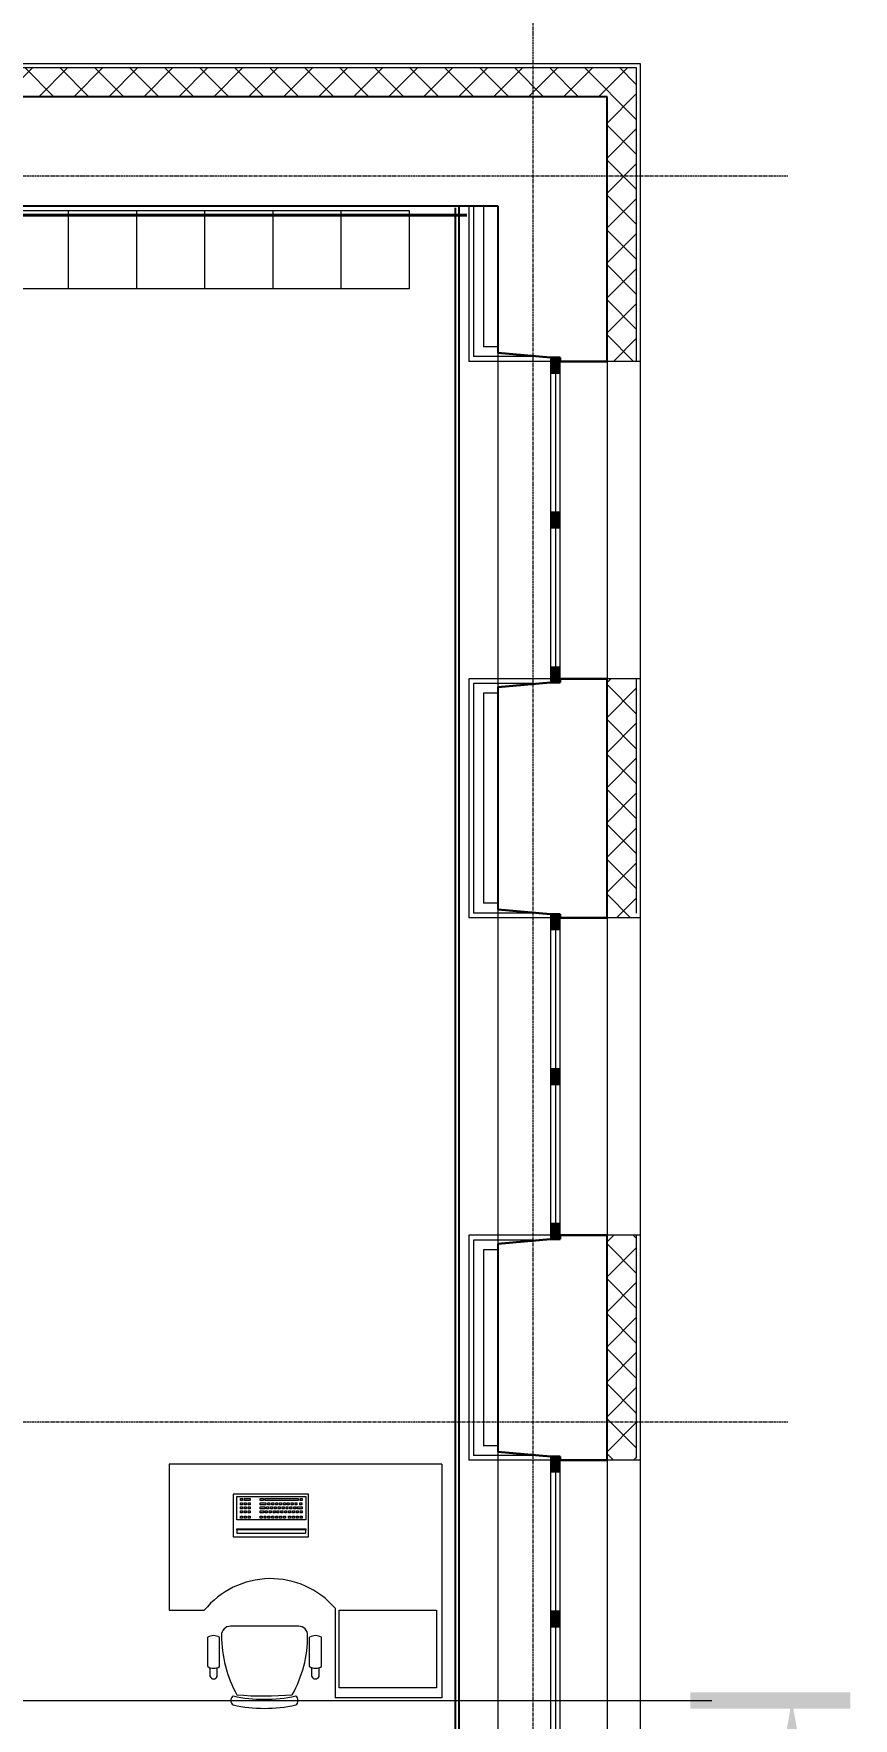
# Model space of a CAD drawing. Header units: millimetres. Extents: x -10178924 to 11692288, y -947381 to 58396.
# Drawn here: x 892217 to 896424, y -914464 to -905810 of the extents above; entities that cross this region are included whole.
import ezdxf
from ezdxf import colors
from ezdxf.entities.mleader import LeaderData, LeaderLine
from ezdxf.math import Vec2, Vec3

# ---------------------------------------------------------------- set-up
doc = ezdxf.new("R2010")
doc.units = ezdxf.units.MM
doc.linetypes.add('осевая', pattern=[50.8, 31.75, -6.35, 6.35, -6.35])
for name, color, linetype in [('_надписи канализация', 7, 'Continuous'), ('PDF _подоконники с зашивкой', 250, 'Continuous'), ('PDF _Стены краска9010', 7, 'Continuous')]:
    doc.layers.add(name, color=color, linetype=linetype)
for name, color, linetype, lineweight in [('PDF _Разрезы', 7, 'Continuous', 9), ('Отделка СТЕН', 6, 'Continuous', 13), ('Перегородки_ГКЛ', 20, 'Continuous', 9), ('Размеры осевые', 153, 'Continuous', 9), ('Стены.1', 7, 'Continuous', 25), ('ТХ оборудование', 7, 'Continuous', 9)]:
    doc.layers.add(name, color=color, linetype=linetype, lineweight=lineweight)
doc.layers.add('PDF _Стены отделка', color=7, linetype='Continuous', true_color=0xb505c2)
doc.styles.add('ISOCPEUR', font='isocpeui.ttf', dxfattribs={"width": 0.9})

# ---------------------------------------------------------------- blocks, each defined once
blk = doc.blocks.new('_None')
blk = doc.blocks.new('кресло специалиста')
at = {"layer": 'ТХ оборудование', "color": 252, "lineweight": 9, "true_color": 0x939598}
for p, q in [((-258.8, 279.6), (-213.2, 279.6)), ((-207.4, 291.6), (-56.3, 291.6)), ((-258.8, 242.8), (-213.1, 242.8)), ((-207.4, 231.4), (-56.3, 231.4)), ((0, -175.1), (0, 175.1)), ((-258.8, -242.8), (-213.1, -242.8)), ((-207.4, -231.4), (-56.3, -231.4)), ((-258.9, -279.6), (-213.2, -279.6)), ((-207.4, -291.6), (-56.3, -291.6))]:
    blk.add_line(p, q, dxfattribs=at)
for centre, radius, start, end in [((-250.3, 261.2), 20.2, 114.89545, 245.33537), ((-157.4, 261.5), 58.4, 148.95101, 211.04877), ((-106.3, 261.5), 58.4, 328.95097, 31.04877), ((-381.1, 145.4), 28.1, 34.29007, 145.70964), ((-48.5, -403.4), 624.5, 89.87797, 119.10589), ((-45.4, 175.7), 45.4, 359.25187, 92.18664), ((325.7, 0.7), 747.5, 167.60199, 192.39777), ((372.2, 0.7), 747.5, 167.60199, 192.39777), ((1404, 0.7), 1761.9, 175.39382, 184.65462), ((-381.1, -143.9), 28.1, 214.29147, 325.70827), ((-48.5, 403.4), 624.5, 240.90677, 270.12147), ((-250.3, -261.2), 20.2, 114.89545, 245.33537), ((-157.4, -261.5), 58.4, 148.95098, 211.04877), ((-106.3, -261.5), 58.4, 328.95097, 31.04877), ((-45.4, -175.7), 45.4, 267.81347, 0.74787)]:
    blk.add_arc(centre, radius, start, end, dxfattribs=at)
blk = doc.blocks.new('A$C01E1659C')
at = {"layer": 'ТХ оборудование', "lineweight": 9, "true_color": 0x939598}
h = blk.add_hatch(color=252, dxfattribs=at)
h.dxf.hatch_style = 1
h.paths.add_polyline_path([(-354.7, -170.2), (0, -170.2), (0, -165.7), (-354.7, -165.7)])
at = {"color": 252, "lineweight": 9, "true_color": 0x939598}
blk.add_lwpolyline([(-368.2, 12.9), (18.8, 12.9), (18.8, -206), (-368.2, -206)], close=True, dxfattribs=at)
at = {"layer": 'ТХ оборудование', "color": 252, "lineweight": 9, "true_color": 0x939598}
for p, q in [((-354.7, 0), (-354.7, -120)), ((0, 0), (-354.7, 0)), ((0, -120), (0, 0)), ((-335.3, -9.8), (-335.3, -20)), ((-325.3, -9.8), (-335.3, -9.8)), ((-335.3, -20), (-325.3, -20)), ((-335.3, -52), (-335.3, -62.2)), ((-312.1, -52), (-335.3, -52)), ((-335.3, -62.2), (-312.1, -62.2)), ((-335.3, -72.5), (-335.3, -82.7)), ((-325.3, -72.5), (-335.3, -72.5)), ((-335.3, -82.7), (-325.3, -82.7)), ((-333.6, -31.4), (-333.6, -41.7)), ((-323.7, -31.4), (-333.6, -31.4)), ((-333.6, -41.7), (-323.7, -41.7)), ((-325.3, -20), (-325.3, -9.8)), ((-325.3, -82.7), (-325.3, -72.5)), ((-323.7, -41.7), (-323.7, -31.4)), ((-315.4, -9.8), (-315.4, -20)), ((-146.2, -9.8), (-315.4, -9.8)), ((-315.4, -20), (-146.2, -20)), ((-315.4, -72.5), (-315.4, -82.7)), ((-305.4, -72.5), (-315.4, -72.5)), ((-315.4, -82.7), (-305.4, -82.7)), ((-312.1, -62.2), (-312.1, -52)), ((-308.7, -31.4), (-308.7, -41.7)), ((-298.8, -31.4), (-308.7, -31.4)), ((-308.7, -41.7), (-298.8, -41.7)), ((-305.4, -82.7), (-305.4, -72.5)), ((-302.1, -52), (-302.1, -62.2)), ((-292.2, -52), (-302.1, -52)), ((-302.1, -62.2), (-292.2, -62.2)), ((-298.8, -41.7), (-298.8, -31.4)), ((-295.5, -72.5), (-295.5, -82.7)), ((-285.5, -72.5), (-295.5, -72.5)), ((-295.5, -82.7), (-285.5, -82.7)), ((-292.2, -62.2), (-292.2, -52)), ((-288.8, -31.4), (-288.8, -41.7)), ((-278.9, -31.4), (-288.8, -31.4)), ((-288.8, -41.7), (-278.9, -41.7)), ((-285.5, -82.7), (-285.5, -72.5)), ((-282.2, -52), (-282.2, -62.2)), ((-272.3, -52), (-282.2, -52)), ((-282.2, -62.2), (-272.3, -62.2)), ((-278.9, -41.7), (-278.9, -31.4)), ((-275.6, -72.5), (-275.6, -82.7)), ((-265.6, -72.5), (-275.6, -72.5)), ((-275.6, -82.7), (-265.6, -82.7)), ((-272.3, -62.2), (-272.3, -52)), ((-268.9, -31.4), (-268.9, -41.7)), ((-259, -31.4), (-268.9, -31.4)), ((-268.9, -41.7), (-259, -41.7)), ((-265.6, -82.7), (-265.6, -72.5)), ((-262.3, -52), (-262.3, -62.2)), ((-252.4, -52), (-262.3, -52)), ((-262.3, -62.2), (-252.4, -62.2)), ((-259, -41.7), (-259, -31.4)), ((-255.7, -72.5), (-255.7, -82.7)), ((-245.7, -72.5), (-255.7, -72.5)), ((-255.7, -82.7), (-245.7, -82.7)), ((-252.4, -62.2), (-252.4, -52)), ((-249, -31.4), (-249, -41.7)), ((-239.1, -31.4), (-249, -31.4)), ((-249, -41.7), (-239.1, -41.7)), ((-245.7, -82.7), (-245.7, -72.5)), ((-242.4, -52), (-242.4, -62.2)), ((-232.5, -52), (-242.4, -52)), ((-242.4, -62.2), (-232.5, -62.2)), ((-239.1, -41.7), (-239.1, -31.4)), ((-235.8, -72.5), (-235.8, -82.7)), ((-225.8, -72.5), (-235.8, -72.5)), ((-235.8, -82.7), (-225.8, -82.7)), ((-232.5, -62.2), (-232.5, -52)), ((-229.2, -31.4), (-229.2, -41.7)), ((-219.2, -31.4), (-229.2, -31.4)), ((-229.2, -41.7), (-219.2, -41.7)), ((-225.8, -82.7), (-225.8, -72.5)), ((-222.5, -52), (-222.5, -62.2)), ((-212.6, -52), (-222.5, -52)), ((-222.5, -62.2), (-212.6, -62.2)), ((-219.2, -41.7), (-219.2, -31.4)), ((-215.9, -72.5), (-215.9, -82.7)), ((-205.9, -72.5), (-215.9, -72.5)), ((-215.9, -82.7), (-205.9, -82.7)), ((-212.6, -62.2), (-212.6, -52)), ((-209.3, -31.4), (-209.3, -41.7)), ((-199.3, -31.4), (-209.3, -31.4)), ((-209.3, -41.7), (-199.3, -41.7)), ((-205.9, -82.7), (-205.9, -72.5)), ((-202.6, -52), (-202.6, -62.2)), ((-192.7, -52), (-202.6, -52)), ((-202.6, -62.2), (-192.7, -62.2)), ((-199.3, -41.7), (-199.3, -31.4)), ((-196, -72.5), (-196, -82.7)), ((-186, -72.5), (-196, -72.5)), ((-196, -82.7), (-186, -82.7)), ((-192.7, -62.2), (-192.7, -52)), ((-189.4, -31.4), (-189.4, -41.7)), ((-179.4, -31.4), (-189.4, -31.4)), ((-189.4, -41.7), (-179.4, -41.7)), ((-186, -82.7), (-186, -72.5)), ((-182.7, -52), (-182.7, -62.2)), ((-172.8, -52), (-182.7, -52)), ((-182.7, -62.2), (-172.8, -62.2)), ((-179.4, -41.7), (-179.4, -31.4)), ((-176.1, -72.5), (-176.1, -82.7)), ((-166.1, -72.5), (-176.1, -72.5)), ((-176.1, -82.7), (-166.1, -82.7)), ((-172.8, -62.2), (-172.8, -52)), ((-169.5, -31.4), (-169.5, -41.7)), ((-159.5, -31.4), (-169.5, -31.4)), ((-169.5, -41.7), (-159.5, -41.7)), ((-166.1, -82.7), (-166.1, -72.5)), ((-162.8, -52), (-162.8, -62.2)), ((-152.9, -52), (-162.8, -52)), ((-162.8, -62.2), (-152.9, -62.2)), ((-159.5, -41.7), (-159.5, -31.4)), ((-156.2, -72.5), (-156.2, -82.7)), ((-146.2, -72.5), (-156.2, -72.5)), ((-156.2, -82.7), (-146.2, -82.7)), ((-152.9, -62.2), (-152.9, -52)), ((-149.6, -31.4), (-149.6, -41.7)), ((-119.7, -31.4), (-149.6, -31.4)), ((-149.6, -41.7), (-119.7, -41.7)), ((-146.2, -20), (-146.2, -9.8)), ((-146.2, -82.7), (-146.2, -72.5)), ((-142.9, -52), (-142.9, -62.2)), ((-119.7, -52), (-142.9, -52)), ((-142.9, -62.2), (-119.7, -62.2)), ((-136.3, -9.8), (-136.3, -20)), ((-119.7, -9.8), (-136.3, -9.8)), ((-136.3, -20), (-119.7, -20)), ((-136.3, -72.5), (-136.3, -82.7)), ((-119.7, -72.5), (-136.3, -72.5)), ((-136.3, -82.7), (-119.7, -82.7)), ((-119.7, -20), (-119.7, -9.8)), ((-119.7, -41.7), (-119.7, -31.4)), ((-119.7, -62.2), (-119.7, -52)), ((-119.7, -82.7), (-119.7, -72.5)), ((-68.4, -9.8), (-68.4, -20)), ((-38.6, -9.8), (-68.4, -9.8)), ((-68.4, -20), (-38.6, -20)), ((-68.4, -31.4), (-68.4, -41.7)), ((-58.5, -31.4), (-68.4, -31.4)), ((-68.4, -41.7), (-58.5, -41.7)), ((-68.4, -52), (-68.4, -62.2)), ((-58.5, -52), (-68.4, -52)), ((-68.4, -62.2), (-58.5, -62.2)), ((-68.4, -72.5), (-68.4, -82.7)), ((-58.5, -72.5), (-68.4, -72.5)), ((-68.4, -82.7), (-58.5, -82.7)), ((-58.5, -41.7), (-58.5, -31.4)), ((-58.5, -62.2), (-58.5, -52)), ((-58.5, -82.7), (-58.5, -72.5)), ((-48.5, -31.4), (-48.5, -41.7)), ((-38.6, -31.4), (-48.5, -31.4)), ((-48.5, -41.7), (-38.6, -41.7)), ((-48.5, -52), (-48.5, -62.2)), ((-38.6, -52), (-48.5, -52)), ((-48.5, -62.2), (-38.6, -62.2)), ((-48.5, -72.5), (-48.5, -82.7)), ((-38.6, -72.5), (-48.5, -72.5)), ((-48.5, -82.7), (-38.6, -82.7)), ((-38.6, -20), (-38.6, -9.8)), ((-38.6, -41.7), (-38.6, -31.4)), ((-38.6, -62.2), (-38.6, -52)), ((-38.6, -82.7), (-38.6, -72.5)), ((-28.6, -9.8), (-28.6, -20)), ((-18.7, -9.8), (-28.6, -9.8)), ((-28.6, -20), (-18.7, -20)), ((-28.6, -31.4), (-28.6, -41.7)), ((-18.7, -31.4), (-28.6, -31.4)), ((-28.6, -41.7), (-18.7, -41.7)), ((-28.6, -52), (-28.6, -62.2)), ((-18.7, -52), (-28.6, -52)), ((-28.6, -62.2), (-18.7, -62.2)), ((-28.6, -72.5), (-28.6, -82.7)), ((-18.7, -72.5), (-28.6, -72.5)), ((-28.6, -82.7), (-18.7, -82.7)), ((-18.7, -20), (-18.7, -9.8)), ((-18.7, -41.7), (-18.7, -31.4)), ((-18.7, -62.2), (-18.7, -52)), ((-18.7, -82.7), (-18.7, -72.5)), ((-354.7, -120), (0, -120)), ((-335.3, -101), (-335.3, -111.3)), ((-325.3, -101), (-335.3, -101)), ((-335.3, -111.3), (-325.3, -111.3)), ((-325.3, -111.3), (-325.3, -101)), ((-315.4, -101), (-315.4, -111.3)), ((-305.4, -101), (-315.4, -101)), ((-315.4, -111.3), (-305.4, -111.3)), ((-305.4, -111.3), (-305.4, -101)), ((-295.5, -101), (-295.5, -111.3)), ((-285.5, -101), (-295.5, -101)), ((-295.5, -111.3), (-285.5, -111.3)), ((-285.5, -111.3), (-285.5, -101)), ((-275.6, -101), (-275.6, -111.3)), ((-265.6, -101), (-275.6, -101)), ((-275.6, -111.3), (-265.6, -111.3)), ((-265.6, -111.3), (-265.6, -101)), ((-249, -101), (-249, -111.3)), ((-239.1, -101), (-249, -101)), ((-249, -111.3), (-239.1, -111.3)), ((-239.1, -111.3), (-239.1, -101)), ((-229.2, -101), (-229.2, -111.3)), ((-219.2, -101), (-229.2, -101)), ((-229.2, -111.3), (-219.2, -111.3)), ((-219.2, -111.3), (-219.2, -101)), ((-209.3, -101), (-209.3, -111.3)), ((-199.3, -101), (-209.3, -101)), ((-209.3, -111.3), (-199.3, -111.3)), ((-199.3, -111.3), (-199.3, -101)), ((-189.4, -101), (-189.4, -111.3)), ((-179.4, -101), (-189.4, -101)), ((-189.4, -111.3), (-179.4, -111.3)), ((-179.4, -111.3), (-179.4, -101)), ((-169.5, -101), (-169.5, -111.3)), ((-159.5, -101), (-169.5, -101)), ((-169.5, -111.3), (-159.5, -111.3)), ((-159.5, -111.3), (-159.5, -101)), ((-149.6, -101), (-149.6, -111.3)), ((-139.6, -101), (-149.6, -101)), ((-149.6, -111.3), (-139.6, -111.3)), ((-139.6, -111.3), (-139.6, -101)), ((-129.7, -101), (-129.7, -111.3)), ((-119.7, -101), (-129.7, -101)), ((-129.7, -111.3), (-119.7, -111.3)), ((-119.7, -111.3), (-119.7, -101)), ((-68.4, -101), (-68.4, -111.3)), ((-58.5, -101), (-68.4, -101)), ((-68.4, -111.3), (-58.5, -111.3)), ((-58.5, -111.3), (-58.5, -101)), ((-48.5, -101), (-48.5, -111.3)), ((-38.6, -101), (-48.5, -101)), ((-48.5, -111.3), (-38.6, -111.3)), ((-38.6, -111.3), (-38.6, -101)), ((-28.6, -101), (-28.6, -111.3)), ((-18.7, -101), (-28.6, -101)), ((-28.6, -111.3), (-18.7, -111.3)), ((-18.7, -111.3), (-18.7, -101))]:
    blk.add_line(p, q, dxfattribs=at)
for points in [[(-354.7, -170.2), (0, -170.2), (0, -165.7), (-354.7, -165.7)], [(-354.7, -170.2), (0, -170.2), (0, -187.3), (-354.7, -187.3)]]:
    blk.add_lwpolyline(points, close=True, dxfattribs=at)
blk = doc.blocks.new('A$C00f06a42')
at = {"layer": 'ТХ оборудование', "color": 252, "lineweight": 9, "true_color": 0x939598}
for p, q in [((0, 0), (-1400, 0)), ((-1400, 0), (-1400, -750)), ((0, 0), (0, -1200)), ((-1400, -750), (-1219.1, -750)), ((-547.9, -739), (-547.9, -1200)), ((0, -1200), (-547.9, -1200))]:
    blk.add_line(p, q, dxfattribs=at)
blk.add_lwpolyline([(-26.4, -1148.7), (-526.4, -1148.7), (-526.4, -748.7), (-26.4, -748.7)], close=True, dxfattribs=at)
at = {"layer": 'ТХ оборудование', "color": 252, "lineweight": 9, "ltscale": 50, "true_color": 0x939598}
blk.add_arc((-878.9, -1024.4), 437, 40.76329, 141.11011, dxfattribs=at)
blk = doc.blocks.new('A$C03A06CEC')
at = {"layer": 'ТХ оборудование', "color": 252, "lineweight": 9, "true_color": 0x939598}
for p, q in [((350, 400), (350, 0)), ((700, 400), (700, 0)), ((1050, 400), (1050, 0)), ((1400, 400), (1400, 0)), ((1750, 400), (1750, 0)), ((2100, 400), (2100, 0)), ((2450, 400), (2450, 0)), ((2800, 400), (2800, 0)), ((3150, 400), (3150, 0))]:
    blk.add_line(p, q, dxfattribs=at)
blk.add_lwpolyline([(3500, 0), (3500, 400), (0, 400), (0, 0)], close=True, dxfattribs=at)
blk = doc.blocks.new('Двустворчатое Окно 22')
at = {"layer": 'Стены.1', "linetype": 'Continuous', "lineweight": 0}
for points in [[(-835, 0), (-835, -50), (-755, -50), (-755, 0)], [(0, -50), (0, 0), (-40, 0), (-40, -50)], [(0, 0), (0, -50), (40, -50), (40, 0)], [(835, -50), (835, 0), (755, 0), (755, -50)]]:
    blk.add_hatch(color=256, dxfattribs=at).paths.add_polyline_path(points)
at = {"layer": 'Стены.1', "linetype": 'Continuous', "lineweight": 5}
for p, q in [((-858.6, 270), (858.6, 270)), ((-755, 0), (-40, 0)), ((40, 0), (755, 0)), ((-755, -25), (-40, -25)), ((-40, -50), (-755, -50)), ((40, -25), (755, -25)), ((755, -50), (40, -50)), ((-815, -290), (815, -290))]:
    blk.add_line(p, q, dxfattribs=at)
at = {"layer": 'Стены.1', "linetype": 'Continuous', "lineweight": 30}
for p, q in [((-835, 0), (-858.6, 270)), ((835, 0), (858.6, 270)), ((-835, -50), (-835, 0)), ((-835, -50), (-835, 0)), ((835, -50), (835, 0)), ((835, -50), (835, 0)), ((-815, -50), (-835, -50)), ((-815, -50), (-835, -50)), ((-815, -290), (-815, -50)), ((815, -50), (835, -50)), ((815, -50), (835, -50)), ((815, -290), (815, -50))]:
    blk.add_line(p, q, dxfattribs=at)
at = {"layer": 'Стены.1', "linetype": 'Continuous', "lineweight": 20}
for p, q in [((-835, 0), (-755, 0)), ((-755, 0), (-755, -50)), ((-40, -50), (-40, 0)), ((-40, 0), (0, 0)), ((0, 0), (40, 0)), ((40, 0), (40, -50)), ((755, -50), (755, 0)), ((755, 0), (835, 0)), ((-755, -50), (-835, -50)), ((0, -50), (-40, -50)), ((40, -50), (0, -50)), ((835, -50), (755, -50))]:
    blk.add_line(p, q, dxfattribs=at)
blk = doc.blocks.new('A$Cad086cf1')
at = {"layer": 'Отделка СТЕН', "true_color": 0x636466, "transparency": 33554687}
h = blk.add_hatch(dxfattribs=at)
h.set_pattern_fill('ANSI37', color=251, scale=40)
h.set_pattern_definition([(45, (142968.72, -47941.48), (-89.80256, 89.80256), []), (135, (142968.72, -47941.48), (-89.80256, -89.80256), [])])
h.paths.add_polyline_path([(28913.62, -31245.628), (28763.62, -31245.628), (28768.135, -31868.119), (29047.748, -31868.119), (29047.748, -31718.119), (28917.053, -31718.119)])
h.paths.add_polyline_path([(31814.602, -31718.119), (30632.748, -31718.119), (30632.748, -31868.119), (31814.602, -31868.119)])
h.paths.add_polyline_path([(34633.971, -31718.119), (33473.725, -31718.119), (33473.725, -31868.119), (34633.971, -31868.119)])
h.paths.add_polyline_path([(36472.722, -30026.036), (36768.725, -30026.036), (36768.725, -29876.036), (36322.722, -29876.036), (36322.722, -31718.119), (36063.971, -31718.119), (36063.971, -31868.119), (36263.725, -31868.119), (36472.722, -31868.119)])
h.paths.add_polyline_path([(37824.962, -29876.036), (36768.725, -29876.036), (36768.725, -30026.036), (37824.962, -30026.036)])
h.paths.add_polyline_path([(39839.962, -29856.036), (39839.962, -29941.036)])
h.paths.add_polyline_path([(40768.725, -29876.036), (39839.962, -29876.036), (39839.962, -30026.036), (40768.725, -30026.036)])
h.paths.add_polyline_path([(41339.962, -29876.036), (40768.725, -29876.036), (40768.725, -30026.036), (41189.962, -30026.036), (41189.962, -31842.839), (41533.462, -31842.839), (41533.462, -31692.839), (41339.962, -31692.839)])
h.paths.add_polyline_path([(44111.441, -31692.839), (42963.462, -31692.839), (42963.462, -31842.839), (44111.441, -31842.839)])
h.paths.add_polyline_path([(46923.75, -31692.839), (45741.441, -31692.839), (45741.441, -31842.839), (46923.75, -31842.839)])
h.paths.add_polyline_path([(49713.011, -31692.839), (48553.75, -31692.839), (48553.75, -31842.839), (49713.011, -31842.839)])
h.paths.add_polyline_path([(52505.423, -31692.839), (51343.011, -31692.839), (51343.011, -31842.839), (52505.423, -31842.839)])
h.paths.add_polyline_path([(61528.75, -31692.839), (54135.423, -31692.839), (54135.423, -31842.839), (61378.75, -31842.839), (61378.75, -33202.411), (61528.75, -33202.411)])
h.paths.add_polyline_path([(61528.75, -34832.411), (61378.75, -34832.411), (61378.75, -36061.222), (61528.75, -36061.222)])
h.paths.add_polyline_path([(61528.75, -37691.222), (61378.75, -37691.222), (61378.75, -38847.364), (61528.75, -38847.364)])
h.paths.add_polyline_path([(61528.75, -40477.364), (61378.75, -40477.364), (61378.75, -48296.478), (60014.672, -48296.478), (60014.672, -48446.478), (61528.75, -48446.478)])
h.paths.add_polyline_path([(58384.672, -48296.478), (57203.37, -48296.478), (57203.37, -48446.478), (58384.672, -48446.478)])
h.paths.add_polyline_path([(55573.37, -48296.478), (54410.646, -48296.478), (54410.646, -48446.478), (55573.37, -48446.478)])
h.paths.add_polyline_path([(52780.646, -48296.478), (51591.18, -48296.478), (51591.18, -48446.478), (52780.646, -48446.478)])
h.paths.add_polyline_path([(49961.18, -48296.478), (48802.194, -48296.478), (48802.194, -48446.478), (49961.18, -48446.478)])
h.paths.add_polyline_path([(47172.194, -48296.478), (45996.225, -48296.478), (45996.225, -48446.478), (47172.194, -48446.478)])
h.paths.add_polyline_path([(44366.225, -48296.478), (43186.891, -48296.478), (43186.891, -48446.478), (44366.225, -48446.478)])
h.paths.add_polyline_path([(41563.725, -48296.478), (40380.082, -48296.478), (40380.082, -48446.478), (41563.725, -48446.478)])
h.paths.add_polyline_path([(38750.082, -48296.478), (37571.3, -48296.478), (37571.3, -48446.478), (38750.082, -48446.478)])
h.paths.add_polyline_path([(35941.3, -48296.478), (34777.772, -48296.478), (34777.772, -48446.478), (35941.3, -48446.478)])
h.paths.add_polyline_path([(33147.772, -48296.478), (31992.902, -48296.478), (31992.902, -48446.478), (33147.772, -48446.478)])
h.paths.add_polyline_path([(30363.725, -48296.478), (30080.699, -48296.478), (30080.699, -48446.478), (30363.725, -48446.478)])
at = {"layer": 'PDF _подоконники с зашивкой', "color": 251, "lineweight": 25, "true_color": 0x636466, "transparency": 33554687}
blk.add_lwpolyline([(60818.75, -40808.134), (60619.41, -40808.134), (60619.41, -32402.839), (60808.75, -32402.839)], dxfattribs=at)
at = {"layer": 'PDF _Разрезы', "color": 251, "lineweight": 9, "true_color": 0x636466, "transparency": 33554687}
blk.add_lwpolyline([(-9446.402, -40081.399), (61916.652, -40081.399)], dxfattribs=at)
at = {"layer": 'PDF _Разрезы', "color": 251, "true_color": 0x636466, "transparency": 33554687}
for points in [[(61806.98, -40039.066), (62628.252, -40039.066), (61806.98, -40123.733)], [(62628.252, -40039.066), (61806.98, -40123.733), (62628.252, -40123.733)], [(62327.683, -40081.399), (62238.783, -40580.936), (62416.584, -40580.936)]]:
    blk.add_solid(points, dxfattribs=at)
at = {"layer": 'PDF _Стены краска9010', "color": 251, "true_color": 0x636466, "transparency": 33554585}
blk.add_line((60598.613, -32413.907), (60598.614, -40689.656), dxfattribs=at)
at = {"layer": 'PDF _Стены отделка', "color": 251, "lineweight": 40, "true_color": 0x636466, "transparency": 33554610}
for p in [(54813.399, -32451.92), (60658.737, -32451.919)]:
    blk.add_line(p, (60658.737, -32451.919), dxfattribs=at)
at = {"layer": 'Отделка СТЕН', "color": 251, "true_color": 0x636466, "transparency": 33554687}
for p, q in [((61548.75, -33202.411), (61378.75, -33202.411)), ((61548.75, -34832.411), (61378.75, -34832.411)), ((61548.75, -36061.222), (61378.75, -36061.222)), ((61548.75, -37691.222), (61378.75, -37691.222)), ((61548.75, -38847.364), (61378.75, -38847.364))]:
    blk.add_line(p, q, dxfattribs=at)
for points in [[(39839.962, -29856.036), (41359.962, -29856.036), (41359.962, -31672.839), (61548.75, -31672.839), (61548.75, -48466.478), (29253.725, -48466.478)], [(54135.423, -31692.839), (61528.75, -31692.839), (61528.75, -33202.411)], [(61528.75, -34832.411), (61528.75, -36036.478)], [(61528.75, -37691.222), (61528.75, -38836.478)]]:
    blk.add_lwpolyline(points, dxfattribs=at)
at = {"layer": 'Перегородки_ГКЛ', "color": 251, "ltscale": 0.1, "true_color": 0x636466, "transparency": 33554687}
for p, q in [((60668.75, -32402.839), (60668.75, -33202.411)), ((60693.75, -32402.839), (60693.75, -33177.411)), ((60743.75, -32402.839), (60743.75, -33127.411)), ((60818.75, -33127.411), (60743.75, -33127.411)), ((61108.75, -33202.411), (60668.75, -33202.411)), ((61001.599, -33177.411), (60693.75, -33177.411)), ((60668.75, -34832.411), (60668.75, -36061.222)), ((61108.75, -34832.411), (60668.75, -34832.411)), ((60693.75, -34857.411), (60693.75, -36036.222)), ((61001.599, -34857.411), (60693.75, -34857.411)), ((60743.75, -34907.411), (60743.75, -35986.222)), ((60818.75, -34907.411), (60743.75, -34907.411)), ((60818.75, -35986.222), (60743.75, -35986.222)), ((61108.75, -36061.222), (60668.75, -36061.222)), ((61001.599, -36036.222), (60693.75, -36036.222)), ((60668.75, -37691.222), (60668.75, -38847.364)), ((61108.75, -37691.222), (60668.75, -37691.222)), ((60693.75, -37716.222), (60693.75, -38822.364)), ((61001.599, -37716.222), (60693.75, -37716.222)), ((60743.75, -37766.222), (60743.75, -38772.364)), ((60818.75, -37766.222), (60743.75, -37766.222)), ((61108.75, -38847.364), (60668.75, -38847.364)), ((61001.599, -38822.364), (60693.75, -38822.364)), ((60818.75, -38772.364), (60743.75, -38772.364))]:
    blk.add_line(p, q, dxfattribs=at)
at = {"layer": 'Размеры осевые', "color": 251, "linetype": 'осевая', "ltscale": 0.5, "true_color": 0x636466, "transparency": 33554687}
for p, q in [((61000, -52200), (61000, -25800)), ((-9750, -32250), (62308.109, -32250)), ((-9750, -38650), (62308.109, -38650))]:
    blk.add_line(p, q, dxfattribs=at)
at = {"layer": 'Стены.1', "color": 251, "linetype": 'Continuous', "true_color": 0x636466, "transparency": 33554687}
for p, q in [((61088.75, -33182.411), (60818.75, -33158.789)), ((61138.75, -33182.411), (61088.75, -33182.411)), ((61138.75, -33202.411), (61138.75, -33182.411)), ((61378.75, -33202.411), (61138.75, -33202.411)), ((61088.75, -34852.411), (60818.75, -34876.033)), ((61138.75, -34852.411), (61088.75, -34852.411)), ((61378.75, -34832.411), (61138.75, -34832.411)), ((61138.75, -34832.411), (61138.75, -34852.411)), ((61088.75, -36041.222), (60818.75, -36017.6)), ((61138.75, -36041.222), (61088.75, -36041.222)), ((61138.75, -36061.222), (61138.75, -36041.222)), ((61378.75, -36061.222), (61138.75, -36061.222)), ((61088.75, -37711.222), (60818.75, -37734.844)), ((61138.75, -37711.222), (61088.75, -37711.222)), ((61378.75, -37691.222), (61138.75, -37691.222)), ((61138.75, -37691.222), (61138.75, -37711.222)), ((61088.75, -38827.364), (60818.75, -38803.742)), ((61138.75, -38827.364), (61088.75, -38827.364)), ((61138.75, -38847.364), (61138.75, -38827.364)), ((61378.75, -38847.364), (61138.75, -38847.364))]:
    blk.add_line(p, q, dxfattribs=at)
at = {"layer": 'Стены.1', "color": 251, "linetype": 'Continuous', "true_color": 0x636466, "transparency": 33554687, "flags": 128}
for points in [[(60818.75, -31842.839), (54135.423, -31842.839)], [(61378.75, -31842.839), (60818.75, -31842.839)], [(61378.75, -33202.411), (61378.75, -31842.839)], [(54808.721, -32402.839), (60818.75, -32402.839)], [(60818.75, -32402.839), (60818.75, -33158.789)], [(61378.75, -36061.222), (61378.75, -34832.411)], [(60818.75, -34876.033), (60818.75, -36017.6)], [(61378.75, -38847.364), (61378.75, -37691.222)], [(60818.75, -37734.844), (60818.75, -38803.742)]]:
    blk.add_lwpolyline(points, dxfattribs=at)
at = {"layer": 'Стены.1', "color": 251, "linetype": 'Continuous', "true_color": 0x636466, "transparency": 33554687, "xscale": -1.000000000000001, "zscale": 1000, "rotation": 90}
for p in [(61088.75, -34017.411), (61088.75, -36876.222), (61088.75, -39662.364)]:
    blk.add_blockref('Двустворчатое Окно 22', p, dxfattribs=at)
at = {"layer": 'ТХ оборудование', "color": 251, "true_color": 0x636466, "transparency": 33554687}
for name, p, rotation in [('A$C03A06CEC', (60364.421, -32428.387), 180), ('кресло специалиста', (59620.297, -39700.017), 90)]:
    blk.add_blockref(name, p, dxfattribs=dict(at, rotation=rotation))
blk.add_blockref('A$C00f06a42', (60530.038, -38868.017), dxfattribs=at)
at = {"layer": 'ТХ оборудование', "color": 251, "true_color": 0x636466, "transparency": 33554687, "xscale": -1}
blk.add_blockref('A$C01E1659C', (59478.038, -39034.017), dxfattribs=at)

msp = doc.modelspace()

# ---------------------------------------------------------------- block references
msp.add_blockref('A$Cad086cf1', (833781.5, -874290.7))

# ---------------------------------------------------------------- leaders
at = {"layer": '_надписи канализация', "lineweight": -2}
ml = msp.add_multileader_mtext('Standard', dxfattribs=at)
ml.set_content('\\A1;Приямок{\\Fisocp3|c204; }800{\\fArial|b0|i0|c204|p34;х}800х800(h)\\P{\\fArial|b0|i0|c204|p34;с\\Fisocp3|c204; }насосом дренажным {\\A0; \\H0.91667x;ГНОМ 10-10Г\\A1;\\H1.09091x; \\PN=1,1 кВт \\P (1 раб)\\Fisocp3|c204; \\fISOCPEUR|b0|i0|c204|p34;(закрыть рифленым железом)}', color=256, style='ISOCPEUR')
ml.set_leader_properties(lineweight=13)
ml.set_arrow_properties(name='NONE')
ml.build(insert=Vec2(0, 0))
ml.multileader.update_dxf_attribs({"text_left_attachment_type": 6, "text_right_attachment_type": 6, "dogleg_length": 100, "arrow_head_size": 300, "scale": 100})
ctx = ml.context
ctx.base_point, ctx.scale, ctx.char_height, ctx.arrow_head_size, ctx.landing_gap_size, ctx.plane_origin = Vec3(740434.3, -912667.1), 100, 250, 300, 0.09, Vec3(743281.2, -913662)
ctx.left_attachment, ctx.right_attachment, ctx.text_align_type = 6, 6, 1
notes = []
notes.append((ctx, [(1, (1, 1, 0), (745889.2, -912667.1), (-1, 0), 100, [(1, [(748693.9, -916333.7)], 0, [])])]))
ctx.mtext.insert, ctx.mtext.width, ctx.mtext.alignment, ctx.mtext.flow_direction = Vec3(742864.1, -912342.1), 6781.384, 2, 5
for ctx, leaders in notes:
    for number, flags, end, landing, length, lines in leaders:
        leader = LeaderData()
        leader.index, (leader.has_last_leader_line, leader.has_dogleg_vector, leader.attachment_direction) = number, flags
        leader.last_leader_point, leader.dogleg_vector, leader.dogleg_length = Vec3(end), Vec3(landing), length
        for number, points, colour, breaks in lines:
            line = LeaderLine()
            line.index, line.vertices, line.color, line.breaks = number, Vec3.list(points), colors.encode_raw_color(colour), breaks
            leader.lines.append(line)
        ctx.leaders.append(leader)

doc.saveas('drawing.dxf')
